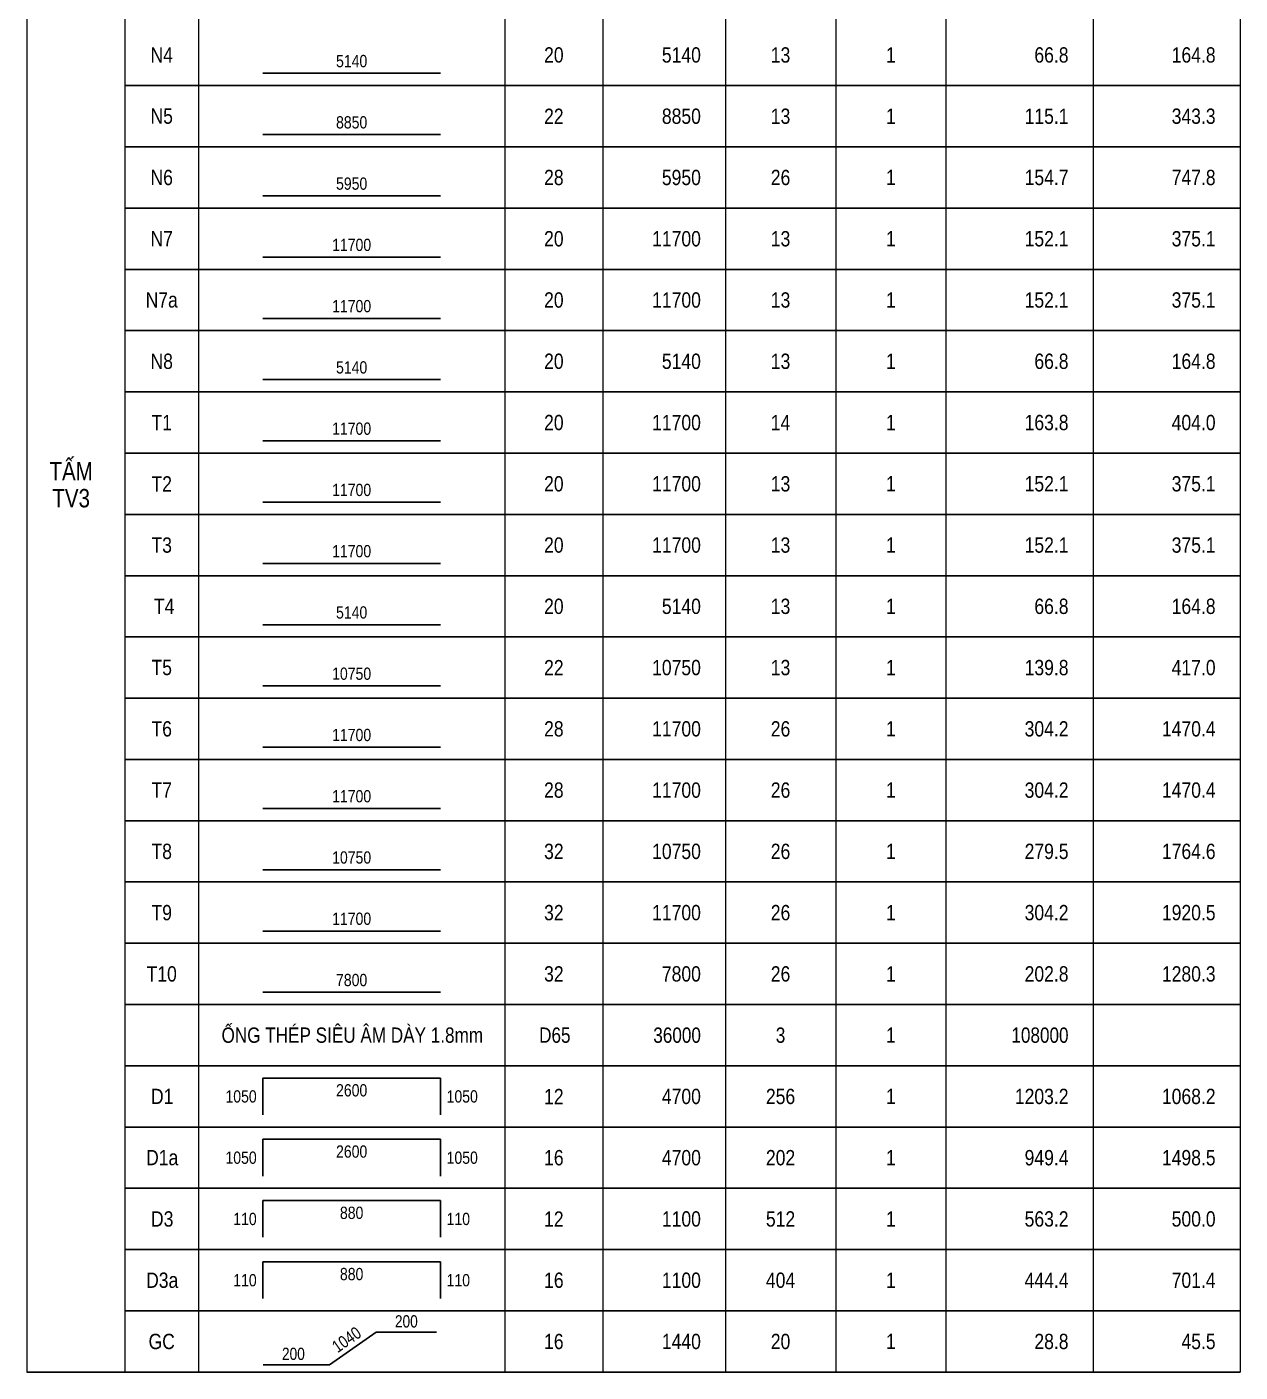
# Model space of a CAD drawing. Header units: millimetres. Extents: x -143483 to 1166745, y -1448440 to -1202244.
# Drawn here: x 367295 to 383795, y -1432748 to -1414450 of the extents above; entities that cross this region are included whole.
import ezdxf
from ezdxf.enums import TextEntityAlignment as Align

# ---------------------------------------------------------------- set-up
doc = ezdxf.new("R2010")
doc.units = ezdxf.units.MM
doc.header["$LTSCALE"] = 30
doc.layers.get('0').update_dxf_attribs({"lineweight": 9})
for name, color, linetype in [('ccu11-Text', 31, 'Continuous'), ('ccu11-Thep', 4, 'Continuous'), ('ccu12-Dai', 6, 'Continuous'), ('ccu12-Manh', 8, 'Continuous'), ('ccu12-Text', 31, 'Continuous'), ('TEXT', 31, 'Continuous'), ('THEP', 4, 'Continuous')]:
    doc.layers.add(name, color=color, linetype=linetype)
doc.styles.add('ARIAL', font='arial_0.ttf')
doc.styles.add('Arial Narrow', font='ARIALN.TTF')
doc.styles.add('ccu11_simli', font='vnsimli.shx', dxfattribs={"width": 0.8})
doc.styles.add('ccu12-Arial', font='arial_0.ttf', dxfattribs={"width": 0.8})
doc.styles.add('ROMANS', font='arial_0.ttf', dxfattribs={"width": 0.8})

# ---------------------------------------------------------------- blocks, each defined once
blk = doc.blocks.new('TK_1')
at = {"layer": 'THEP'}
blk.add_lwpolyline([(2250, -800), (5150, -800)], dxfattribs=at)
at = {"layer": 'TEXT', "style": 'ROMANS', "width": 0.8}
for tag, p in [('SH', (600, -500)), ('DK', (7000, -500)), ('SL', (10700, -500)), ('SCK', (12500, -500))]:
    blk.add_attdef(tag, text='', height=250, dxfattribs=at).set_placement(p, align=Align.MIDDLE)
for tag, p in [('L', (9400, -500)), ('LA', (15400, -500)), ('KL', (17800, -500))]:
    blk.add_attdef(tag, text='', height=250, dxfattribs=at).set_placement(p, align=Align.MIDDLE_RIGHT)
blk.add_attdef('L1', text='', height=200, dxfattribs=at).set_placement((3700, -700), align=Align.CENTER)
blk = doc.blocks.new('TK_3')
at = {"layer": 'THEP'}
for p, q in [((2250, -200), (2250, -800)), ((5150, -200), (5150, -800))]:
    blk.add_line(p, q, dxfattribs=at)
blk.add_lwpolyline([(2250, -200), (5150, -200)], dxfattribs=at)
at = {"layer": 'TEXT', "style": 'ccu11_simli', "width": 0.8}
for tag, p in [('SH', (608, -500)), ('DK', (7000, -500)), ('SL', (10700, -500)), ('SCK', (12500, -500))]:
    blk.add_attdef(tag, text='', height=250, dxfattribs=at).set_placement(p, align=Align.MIDDLE)
for tag, height, p in [('L1', 200, (2150, -500)), ('L', 250, (9400, -500)), ('LA', 250, (15400, -500)), ('KL', 250, (17800, -500))]:
    blk.add_attdef(tag, text='', height=height, dxfattribs=at).set_placement(p, align=Align.MIDDLE_RIGHT)
blk.add_attdef('L2', text='', height=200, dxfattribs=at).set_placement((3700, -300), align=Align.TOP_CENTER)
blk.add_attdef('L3', text='', height=200, dxfattribs=at).set_placement((5250, -500), align=Align.MIDDLE_LEFT)
blk = doc.blocks.new('TK_0')
at = {"layer": 'TEXT', "style": 'ROMANS', "width": 0.8}
for tag, p in [('SH', (600, -500)), ('DK', (7000, -500)), ('SL', (10700, -500)), ('SCK', (12500, -500))]:
    blk.add_attdef(tag, text='', height=250, dxfattribs=at).set_placement(p, align=Align.MIDDLE)
for tag, p in [('L', (9400, -500)), ('LA', (15400, -500)), ('KL', (17800, -500))]:
    blk.add_attdef(tag, text='', height=250, dxfattribs=at).set_placement(p, align=Align.MIDDLE_RIGHT)

msp = doc.modelspace()

# ---------------------------------------------------------------- linework, layer by layer
for p, q in [((367295.13, -1410247.64), (367295.13, -1432747.64)), ((368628.47, -1410247.64), (368628.47, -1432747.64)), ((369628.47, -1410247.64), (369628.47, -1432747.64)), ((373795.13, -1410247.64), (373795.13, -1432747.64)), ((375128.47, -1410247.64), (375128.47, -1432747.64)), ((376795.13, -1410247.64), (376795.13, -1432747.64)), ((378295.13, -1410247.64), (378295.13, -1432747.64)), ((379795.13, -1410247.64), (379795.13, -1432747.64)), ((381795.13, -1410247.64), (381795.13, -1432747.64)), ((383795.13, -1410247.64), (383795.13, -1432747.64))]:
    msp.add_line(p, q)
at = {"layer": 'ccu11-Thep', "ltscale": 3000, "flags": 128}
msp.add_lwpolyline([(370510.56, -1432647.83), (371412.1, -1432647.83), (372043.26, -1432206.13), (372866.02, -1432206.13)], dxfattribs=at)
at = {"layer": 'ccu12-Manh'}
for p, q in [((368628.47, -1415247.64), (383795.13, -1415247.64)), ((368628.47, -1416080.97), (383795.13, -1416080.97)), ((368628.47, -1416914.31), (383795.13, -1416914.31)), ((368628.47, -1417747.64), (383795.13, -1417747.64)), ((368628.47, -1418580.97), (383795.13, -1418580.97)), ((368628.47, -1419414.31), (383795.13, -1419414.31)), ((368628.47, -1420247.64), (383795.13, -1420247.64)), ((368628.47, -1421080.97), (383795.13, -1421080.97)), ((368628.47, -1421914.31), (383795.13, -1421914.31)), ((368628.47, -1422747.64), (383795.13, -1422747.64)), ((368628.47, -1423580.97), (383795.13, -1423580.97)), ((368628.47, -1424414.31), (383795.13, -1424414.31)), ((368628.47, -1425247.64), (383795.13, -1425247.64)), ((368628.47, -1426080.97), (383795.13, -1426080.97)), ((368628.47, -1426914.31), (383795.13, -1426914.31)), ((368628.47, -1426914.31), (383795.13, -1426914.31)), ((368628.47, -1427747.64), (383795.13, -1427747.64)), ((368628.47, -1428580.97), (383795.13, -1428580.97)), ((368628.47, -1429414.31), (383795.13, -1429414.31)), ((368628.47, -1430247.64), (383795.13, -1430247.64)), ((368628.47, -1431080.97), (383795.13, -1431080.97)), ((368628.47, -1431914.31), (383795.13, -1431914.31)), ((367295.13, -1432747.64), (383795.13, -1432747.64))]:
    msp.add_line(p, q, dxfattribs=at)

# ---------------------------------------------------------------- block references
at = {"ltscale": 0.2}
ref = msp.add_blockref('TK_0', (368628.47, -1431914.31), dxfattribs=dict(at, xscale=0.833333338333486, yscale=0.833333338333486, zscale=0.833333338333486))
ref.add_attrib('SH', 'GC', dxfattribs={"layer": 'TEXT', "color": 1, "ltscale": 0.2, "height": 208.333, "style": 'Arial Narrow'}).set_placement((369128.47, -1432330.97), align=Align.MIDDLE)
ref.add_attrib('DK', '16', dxfattribs={"layer": 'TEXT', "color": 1, "ltscale": 0.2, "height": 208.333, "style": 'Arial Narrow'}).set_placement((374461.8, -1432330.97), align=Align.MIDDLE)
ref.add_attrib('L', '1440', dxfattribs={"layer": 'TEXT', "ltscale": 0.2, "height": 208.333, "style": 'Arial Narrow'}).set_placement((376461.8, -1432330.97), align=Align.MIDDLE_RIGHT)
ref.add_attrib('SL', '20', dxfattribs={"layer": 'TEXT', "color": 1, "ltscale": 0.2, "height": 208.333, "style": 'Arial Narrow'}).set_placement((377545.13, -1432330.97), align=Align.MIDDLE)
ref.add_attrib('SCK', '1', dxfattribs={"layer": 'TEXT', "color": 1, "ltscale": 0.2, "height": 208.33, "style": 'Arial Narrow'}).set_placement((379045.13, -1432330.97), align=Align.MIDDLE)
ref.add_attrib('LA', '28.8', dxfattribs={"layer": 'TEXT', "ltscale": 0.2, "height": 208.333, "style": 'Arial Narrow'}).set_placement((381461.8, -1432330.97), align=Align.MIDDLE_RIGHT)
ref.add_attrib('KL', '45.5', dxfattribs={"layer": 'TEXT', "ltscale": 0.2, "height": 208.333, "style": 'Arial Narrow'}).set_placement((383461.8, -1432330.97), align=Align.MIDDLE_RIGHT)
at = {"layer": 'ccu12-Dai', "ltscale": 10000}
ref = msp.add_blockref('TK_1', (368628.47, -1414414.31), dxfattribs=dict(at, xscale=0.833333338333486, yscale=0.833333338333486, zscale=0.833333338333486))
ref.add_attrib('SH', 'N4', dxfattribs={"layer": 'TEXT', "color": 1, "ltscale": 10000, "height": 208.333, "style": 'Arial Narrow'}).set_placement((369128.47, -1414830.97), align=Align.MIDDLE)
ref.add_attrib('DK', '20', dxfattribs={"layer": 'TEXT', "color": 1, "ltscale": 10000, "height": 208.333, "style": 'Arial Narrow'}).set_placement((374461.8, -1414830.97), align=Align.MIDDLE)
ref.add_attrib('L', '5140', dxfattribs={"layer": 'TEXT', "ltscale": 10000, "height": 208.333, "style": 'Arial Narrow'}).set_placement((376461.8, -1414830.97), align=Align.MIDDLE_RIGHT)
ref.add_attrib('SL', '13', dxfattribs={"layer": 'TEXT', "color": 1, "ltscale": 10000, "height": 208.333, "style": 'Arial Narrow'}).set_placement((377545.13, -1414830.97), align=Align.MIDDLE)
ref.add_attrib('SCK', '1', dxfattribs={"layer": 'TEXT', "color": 1, "ltscale": 10000, "height": 208.33, "style": 'Arial Narrow'}).set_placement((379045.13, -1414830.97), align=Align.MIDDLE)
ref.add_attrib('LA', '66.8', dxfattribs={"layer": 'TEXT', "ltscale": 10000, "height": 208.333, "style": 'Arial Narrow'}).set_placement((381461.8, -1414830.97), align=Align.MIDDLE_RIGHT)
ref.add_attrib('KL', '164.8', dxfattribs={"layer": 'TEXT', "ltscale": 10000, "height": 208.333, "style": 'Arial Narrow'}).set_placement((383461.8, -1414830.97), align=Align.MIDDLE_RIGHT)
ref.add_attrib('L1', '5140', dxfattribs={"layer": 'TEXT', "ltscale": 10000, "height": 166.667, "style": 'Arial Narrow'}).set_placement((371711.8, -1414997.64), align=Align.CENTER)
ref = msp.add_blockref('TK_1', (368628.47, -1415247.64), dxfattribs=dict(at, xscale=0.833333338333486, yscale=0.833333338333486, zscale=0.833333338333486))
ref.add_attrib('SH', 'N5', dxfattribs={"layer": 'TEXT', "color": 1, "ltscale": 10000, "height": 208.333, "style": 'Arial Narrow'}).set_placement((369128.47, -1415664.31), align=Align.MIDDLE)
ref.add_attrib('DK', '22', dxfattribs={"layer": 'TEXT', "color": 1, "ltscale": 10000, "height": 208.333, "style": 'Arial Narrow'}).set_placement((374461.8, -1415664.31), align=Align.MIDDLE)
ref.add_attrib('L', '8850', dxfattribs={"layer": 'TEXT', "ltscale": 10000, "height": 208.333, "style": 'Arial Narrow'}).set_placement((376461.8, -1415664.31), align=Align.MIDDLE_RIGHT)
ref.add_attrib('SL', '13', dxfattribs={"layer": 'TEXT', "color": 1, "ltscale": 10000, "height": 208.333, "style": 'Arial Narrow'}).set_placement((377545.13, -1415664.31), align=Align.MIDDLE)
ref.add_attrib('SCK', '1', dxfattribs={"layer": 'TEXT', "color": 1, "ltscale": 10000, "height": 208.33, "style": 'Arial Narrow'}).set_placement((379045.13, -1415664.31), align=Align.MIDDLE)
ref.add_attrib('LA', '115.1', dxfattribs={"layer": 'TEXT', "ltscale": 10000, "height": 208.333, "style": 'Arial Narrow'}).set_placement((381461.8, -1415664.31), align=Align.MIDDLE_RIGHT)
ref.add_attrib('KL', '343.3', dxfattribs={"layer": 'TEXT', "ltscale": 10000, "height": 208.333, "style": 'Arial Narrow'}).set_placement((383461.8, -1415664.31), align=Align.MIDDLE_RIGHT)
ref.add_attrib('L1', '8850', dxfattribs={"layer": 'TEXT', "ltscale": 10000, "height": 166.667, "style": 'Arial Narrow'}).set_placement((371711.8, -1415830.97), align=Align.CENTER)
ref = msp.add_blockref('TK_1', (368628.47, -1416080.97), dxfattribs=dict(at, xscale=0.833333338333486, yscale=0.833333338333486, zscale=0.833333338333486))
ref.add_attrib('SH', 'N6', dxfattribs={"layer": 'TEXT', "color": 1, "ltscale": 10000, "height": 208.333, "style": 'Arial Narrow'}).set_placement((369128.47, -1416497.64), align=Align.MIDDLE)
ref.add_attrib('DK', '28', dxfattribs={"layer": 'TEXT', "color": 1, "ltscale": 10000, "height": 208.333, "style": 'Arial Narrow'}).set_placement((374461.8, -1416497.64), align=Align.MIDDLE)
ref.add_attrib('L', '5950', dxfattribs={"layer": 'TEXT', "ltscale": 10000, "height": 208.333, "style": 'Arial Narrow'}).set_placement((376461.8, -1416497.64), align=Align.MIDDLE_RIGHT)
ref.add_attrib('SL', '26', dxfattribs={"layer": 'TEXT', "color": 1, "ltscale": 10000, "height": 208.333, "style": 'Arial Narrow'}).set_placement((377545.13, -1416497.64), align=Align.MIDDLE)
ref.add_attrib('SCK', '1', dxfattribs={"layer": 'TEXT', "color": 1, "ltscale": 10000, "height": 208.33, "style": 'Arial Narrow'}).set_placement((379045.13, -1416497.64), align=Align.MIDDLE)
ref.add_attrib('LA', '154.7', dxfattribs={"layer": 'TEXT', "ltscale": 10000, "height": 208.333, "style": 'Arial Narrow'}).set_placement((381461.8, -1416497.64), align=Align.MIDDLE_RIGHT)
ref.add_attrib('KL', '747.8', dxfattribs={"layer": 'TEXT', "ltscale": 10000, "height": 208.333, "style": 'Arial Narrow'}).set_placement((383461.8, -1416497.64), align=Align.MIDDLE_RIGHT)
ref.add_attrib('L1', '5950', dxfattribs={"layer": 'TEXT', "ltscale": 10000, "height": 166.667, "style": 'Arial Narrow'}).set_placement((371711.8, -1416664.31), align=Align.CENTER)
ref = msp.add_blockref('TK_1', (368628.47, -1416914.31), dxfattribs=dict(at, xscale=0.833333338333486, yscale=0.833333338333486, zscale=0.833333338333486))
ref.add_attrib('SH', 'N7', dxfattribs={"layer": 'TEXT', "color": 1, "ltscale": 10000, "height": 208.333, "style": 'Arial Narrow'}).set_placement((369128.47, -1417330.97), align=Align.MIDDLE)
ref.add_attrib('DK', '20', dxfattribs={"layer": 'TEXT', "color": 1, "ltscale": 10000, "height": 208.333, "style": 'Arial Narrow'}).set_placement((374461.8, -1417330.97), align=Align.MIDDLE)
ref.add_attrib('L', '11700', dxfattribs={"layer": 'TEXT', "ltscale": 10000, "height": 208.333, "style": 'Arial Narrow'}).set_placement((376461.8, -1417330.97), align=Align.MIDDLE_RIGHT)
ref.add_attrib('SL', '13', dxfattribs={"layer": 'TEXT', "color": 1, "ltscale": 10000, "height": 208.333, "style": 'Arial Narrow'}).set_placement((377545.13, -1417330.97), align=Align.MIDDLE)
ref.add_attrib('SCK', '1', dxfattribs={"layer": 'TEXT', "color": 1, "ltscale": 10000, "height": 208.33, "style": 'Arial Narrow'}).set_placement((379045.13, -1417330.97), align=Align.MIDDLE)
ref.add_attrib('LA', '152.1', dxfattribs={"layer": 'TEXT', "ltscale": 10000, "height": 208.333, "style": 'Arial Narrow'}).set_placement((381461.8, -1417330.97), align=Align.MIDDLE_RIGHT)
ref.add_attrib('KL', '375.1', dxfattribs={"layer": 'TEXT', "ltscale": 10000, "height": 208.333, "style": 'Arial Narrow'}).set_placement((383461.8, -1417330.97), align=Align.MIDDLE_RIGHT)
ref.add_attrib('L1', '11700', dxfattribs={"layer": 'TEXT', "ltscale": 10000, "height": 166.667, "style": 'Arial Narrow'}).set_placement((371711.8, -1417497.64), align=Align.CENTER)
ref = msp.add_blockref('TK_1', (368628.47, -1417747.64), dxfattribs=dict(at, xscale=0.833333338333486, yscale=0.833333338333486, zscale=0.833333338333486))
ref.add_attrib('SH', 'N7a', dxfattribs={"layer": 'TEXT', "color": 1, "ltscale": 10000, "height": 208.333, "style": 'Arial Narrow'}).set_placement((369128.47, -1418164.31), align=Align.MIDDLE)
ref.add_attrib('DK', '20', dxfattribs={"layer": 'TEXT', "color": 1, "ltscale": 10000, "height": 208.333, "style": 'Arial Narrow'}).set_placement((374461.8, -1418164.31), align=Align.MIDDLE)
ref.add_attrib('L', '11700', dxfattribs={"layer": 'TEXT', "ltscale": 10000, "height": 208.333, "style": 'Arial Narrow'}).set_placement((376461.8, -1418164.31), align=Align.MIDDLE_RIGHT)
ref.add_attrib('SL', '13', dxfattribs={"layer": 'TEXT', "color": 1, "ltscale": 10000, "height": 208.333, "style": 'Arial Narrow'}).set_placement((377545.13, -1418164.31), align=Align.MIDDLE)
ref.add_attrib('SCK', '1', dxfattribs={"layer": 'TEXT', "color": 1, "ltscale": 10000, "height": 208.33, "style": 'Arial Narrow'}).set_placement((379045.13, -1418164.31), align=Align.MIDDLE)
ref.add_attrib('LA', '152.1', dxfattribs={"layer": 'TEXT', "ltscale": 10000, "height": 208.333, "style": 'Arial Narrow'}).set_placement((381461.8, -1418164.31), align=Align.MIDDLE_RIGHT)
ref.add_attrib('KL', '375.1', dxfattribs={"layer": 'TEXT', "ltscale": 10000, "height": 208.333, "style": 'Arial Narrow'}).set_placement((383461.8, -1418164.31), align=Align.MIDDLE_RIGHT)
ref.add_attrib('L1', '11700', dxfattribs={"layer": 'TEXT', "ltscale": 10000, "height": 166.667, "style": 'Arial Narrow'}).set_placement((371711.8, -1418330.97), align=Align.CENTER)
ref = msp.add_blockref('TK_1', (368628.47, -1418580.97), dxfattribs=dict(at, xscale=0.833333338333486, yscale=0.833333338333486, zscale=0.833333338333486))
ref.add_attrib('SH', 'N8', dxfattribs={"layer": 'TEXT', "color": 1, "ltscale": 10000, "height": 208.333, "style": 'Arial Narrow'}).set_placement((369128.47, -1418997.64), align=Align.MIDDLE)
ref.add_attrib('DK', '20', dxfattribs={"layer": 'TEXT', "color": 1, "ltscale": 10000, "height": 208.333, "style": 'Arial Narrow'}).set_placement((374461.8, -1418997.64), align=Align.MIDDLE)
ref.add_attrib('L', '5140', dxfattribs={"layer": 'TEXT', "ltscale": 10000, "height": 208.333, "style": 'Arial Narrow'}).set_placement((376461.8, -1418997.64), align=Align.MIDDLE_RIGHT)
ref.add_attrib('SL', '13', dxfattribs={"layer": 'TEXT', "color": 1, "ltscale": 10000, "height": 208.333, "style": 'Arial Narrow'}).set_placement((377545.13, -1418997.64), align=Align.MIDDLE)
ref.add_attrib('SCK', '1', dxfattribs={"layer": 'TEXT', "color": 1, "ltscale": 10000, "height": 208.33, "style": 'Arial Narrow'}).set_placement((379045.13, -1418997.64), align=Align.MIDDLE)
ref.add_attrib('LA', '66.8', dxfattribs={"layer": 'TEXT', "ltscale": 10000, "height": 208.333, "style": 'Arial Narrow'}).set_placement((381461.8, -1418997.64), align=Align.MIDDLE_RIGHT)
ref.add_attrib('KL', '164.8', dxfattribs={"layer": 'TEXT', "ltscale": 10000, "height": 208.333, "style": 'Arial Narrow'}).set_placement((383461.8, -1418997.64), align=Align.MIDDLE_RIGHT)
ref.add_attrib('L1', '5140', dxfattribs={"layer": 'TEXT', "ltscale": 10000, "height": 166.667, "style": 'Arial Narrow'}).set_placement((371711.8, -1419164.31), align=Align.CENTER)
ref = msp.add_blockref('TK_1', (368628.47, -1419414.31), dxfattribs=dict(at, xscale=0.833333338333486, yscale=0.833333338333486, zscale=0.833333338333486))
ref.add_attrib('SH', 'T1', dxfattribs={"layer": 'TEXT', "color": 1, "ltscale": 10000, "height": 208.333, "style": 'Arial Narrow'}).set_placement((369128.47, -1419830.97), align=Align.MIDDLE)
ref.add_attrib('DK', '20', dxfattribs={"layer": 'TEXT', "color": 1, "ltscale": 10000, "height": 208.333, "style": 'Arial Narrow'}).set_placement((374461.8, -1419830.97), align=Align.MIDDLE)
ref.add_attrib('L', '11700', dxfattribs={"layer": 'TEXT', "ltscale": 10000, "height": 208.333, "style": 'Arial Narrow'}).set_placement((376461.8, -1419830.97), align=Align.MIDDLE_RIGHT)
ref.add_attrib('SL', '14', dxfattribs={"layer": 'TEXT', "color": 1, "ltscale": 10000, "height": 208.333, "style": 'Arial Narrow'}).set_placement((377545.13, -1419830.97), align=Align.MIDDLE)
ref.add_attrib('SCK', '1', dxfattribs={"layer": 'TEXT', "color": 1, "ltscale": 10000, "height": 208.33, "style": 'Arial Narrow'}).set_placement((379045.13, -1419830.97), align=Align.MIDDLE)
ref.add_attrib('LA', '163.8', dxfattribs={"layer": 'TEXT', "ltscale": 10000, "height": 208.333, "style": 'Arial Narrow'}).set_placement((381461.8, -1419830.97), align=Align.MIDDLE_RIGHT)
ref.add_attrib('KL', '404.0', dxfattribs={"layer": 'TEXT', "ltscale": 10000, "height": 208.333, "style": 'Arial Narrow'}).set_placement((383461.8, -1419830.97), align=Align.MIDDLE_RIGHT)
ref.add_attrib('L1', '11700', dxfattribs={"layer": 'TEXT', "ltscale": 10000, "height": 166.667, "style": 'Arial Narrow'}).set_placement((371711.8, -1419997.64), align=Align.CENTER)
ref = msp.add_blockref('TK_1', (368628.47, -1420247.64), dxfattribs=dict(at, xscale=0.833333338333486, yscale=0.833333338333486, zscale=0.833333338333486))
ref.add_attrib('SH', 'T2', dxfattribs={"layer": 'TEXT', "color": 1, "ltscale": 10000, "height": 208.333, "style": 'Arial Narrow'}).set_placement((369128.47, -1420664.31), align=Align.MIDDLE)
ref.add_attrib('DK', '20', dxfattribs={"layer": 'TEXT', "color": 1, "ltscale": 10000, "height": 208.333, "style": 'Arial Narrow'}).set_placement((374461.8, -1420664.31), align=Align.MIDDLE)
ref.add_attrib('L', '11700', dxfattribs={"layer": 'TEXT', "ltscale": 10000, "height": 208.333, "style": 'Arial Narrow'}).set_placement((376461.8, -1420664.31), align=Align.MIDDLE_RIGHT)
ref.add_attrib('SL', '13', dxfattribs={"layer": 'TEXT', "color": 1, "ltscale": 10000, "height": 208.333, "style": 'Arial Narrow'}).set_placement((377545.13, -1420664.31), align=Align.MIDDLE)
ref.add_attrib('SCK', '1', dxfattribs={"layer": 'TEXT', "color": 1, "ltscale": 10000, "height": 208.33, "style": 'Arial Narrow'}).set_placement((379045.13, -1420664.31), align=Align.MIDDLE)
ref.add_attrib('LA', '152.1', dxfattribs={"layer": 'TEXT', "ltscale": 10000, "height": 208.333, "style": 'Arial Narrow'}).set_placement((381461.8, -1420664.31), align=Align.MIDDLE_RIGHT)
ref.add_attrib('KL', '375.1', dxfattribs={"layer": 'TEXT', "ltscale": 10000, "height": 208.333, "style": 'Arial Narrow'}).set_placement((383461.8, -1420664.31), align=Align.MIDDLE_RIGHT)
ref.add_attrib('L1', '11700', dxfattribs={"layer": 'TEXT', "ltscale": 10000, "height": 166.667, "style": 'Arial Narrow'}).set_placement((371711.8, -1420830.97), align=Align.CENTER)
ref = msp.add_blockref('TK_1', (368628.47, -1421080.97), dxfattribs=dict(at, xscale=0.833333338333486, yscale=0.833333338333486, zscale=0.833333338333486))
ref.add_attrib('SH', 'T3', dxfattribs={"layer": 'TEXT', "color": 1, "ltscale": 10000, "height": 208.333, "style": 'Arial Narrow'}).set_placement((369128.47, -1421497.64), align=Align.MIDDLE)
ref.add_attrib('DK', '20', dxfattribs={"layer": 'TEXT', "color": 1, "ltscale": 10000, "height": 208.333, "style": 'Arial Narrow'}).set_placement((374461.8, -1421497.64), align=Align.MIDDLE)
ref.add_attrib('L', '11700', dxfattribs={"layer": 'TEXT', "ltscale": 10000, "height": 208.333, "style": 'Arial Narrow'}).set_placement((376461.8, -1421497.64), align=Align.MIDDLE_RIGHT)
ref.add_attrib('SL', '13', dxfattribs={"layer": 'TEXT', "color": 1, "ltscale": 10000, "height": 208.333, "style": 'Arial Narrow'}).set_placement((377545.13, -1421497.64), align=Align.MIDDLE)
ref.add_attrib('SCK', '1', dxfattribs={"layer": 'TEXT', "color": 1, "ltscale": 10000, "height": 208.33, "style": 'Arial Narrow'}).set_placement((379045.13, -1421497.64), align=Align.MIDDLE)
ref.add_attrib('LA', '152.1', dxfattribs={"layer": 'TEXT', "ltscale": 10000, "height": 208.333, "style": 'Arial Narrow'}).set_placement((381461.8, -1421497.64), align=Align.MIDDLE_RIGHT)
ref.add_attrib('KL', '375.1', dxfattribs={"layer": 'TEXT', "ltscale": 10000, "height": 208.333, "style": 'Arial Narrow'}).set_placement((383461.8, -1421497.64), align=Align.MIDDLE_RIGHT)
ref.add_attrib('L1', '11700', dxfattribs={"layer": 'TEXT', "ltscale": 10000, "height": 166.667, "style": 'Arial Narrow'}).set_placement((371711.8, -1421664.31), align=Align.CENTER)
ref = msp.add_blockref('TK_1', (368628.47, -1421914.31), dxfattribs=dict(at, xscale=0.833333338333486, yscale=0.833333338333486, zscale=0.833333338333486))
ref.add_attrib('SH', ' T4', dxfattribs={"layer": 'TEXT', "color": 1, "ltscale": 10000, "height": 208.333, "style": 'Arial Narrow'}).set_placement((369128.47, -1422330.97), align=Align.MIDDLE)
ref.add_attrib('DK', '20', dxfattribs={"layer": 'TEXT', "color": 1, "ltscale": 10000, "height": 208.333, "style": 'Arial Narrow'}).set_placement((374461.8, -1422330.97), align=Align.MIDDLE)
ref.add_attrib('L', '5140', dxfattribs={"layer": 'TEXT', "ltscale": 10000, "height": 208.333, "style": 'Arial Narrow'}).set_placement((376461.8, -1422330.97), align=Align.MIDDLE_RIGHT)
ref.add_attrib('SL', '13', dxfattribs={"layer": 'TEXT', "color": 1, "ltscale": 10000, "height": 208.333, "style": 'Arial Narrow'}).set_placement((377545.13, -1422330.97), align=Align.MIDDLE)
ref.add_attrib('SCK', '1', dxfattribs={"layer": 'TEXT', "color": 1, "ltscale": 10000, "height": 208.33, "style": 'Arial Narrow'}).set_placement((379045.13, -1422330.97), align=Align.MIDDLE)
ref.add_attrib('LA', '66.8', dxfattribs={"layer": 'TEXT', "ltscale": 10000, "height": 208.333, "style": 'Arial Narrow'}).set_placement((381461.8, -1422330.97), align=Align.MIDDLE_RIGHT)
ref.add_attrib('KL', '164.8', dxfattribs={"layer": 'TEXT', "ltscale": 10000, "height": 208.333, "style": 'Arial Narrow'}).set_placement((383461.8, -1422330.97), align=Align.MIDDLE_RIGHT)
ref.add_attrib('L1', '5140', dxfattribs={"layer": 'TEXT', "ltscale": 10000, "height": 166.667, "style": 'Arial Narrow'}).set_placement((371711.8, -1422497.64), align=Align.CENTER)
ref = msp.add_blockref('TK_1', (368628.47, -1422747.64), dxfattribs=dict(at, xscale=0.833333338333486, yscale=0.833333338333486, zscale=0.833333338333486))
ref.add_attrib('SH', 'T5', dxfattribs={"layer": 'TEXT', "color": 1, "ltscale": 10000, "height": 208.333, "style": 'Arial Narrow'}).set_placement((369128.47, -1423164.31), align=Align.MIDDLE)
ref.add_attrib('DK', '22', dxfattribs={"layer": 'TEXT', "color": 1, "ltscale": 10000, "height": 208.333, "style": 'Arial Narrow'}).set_placement((374461.8, -1423164.31), align=Align.MIDDLE)
ref.add_attrib('L', '10750', dxfattribs={"layer": 'TEXT', "ltscale": 10000, "height": 208.333, "style": 'Arial Narrow'}).set_placement((376461.8, -1423164.31), align=Align.MIDDLE_RIGHT)
ref.add_attrib('SL', '13', dxfattribs={"layer": 'TEXT', "color": 1, "ltscale": 10000, "height": 208.333, "style": 'Arial Narrow'}).set_placement((377545.13, -1423164.31), align=Align.MIDDLE)
ref.add_attrib('SCK', '1', dxfattribs={"layer": 'TEXT', "color": 1, "ltscale": 10000, "height": 208.33, "style": 'Arial Narrow'}).set_placement((379045.13, -1423164.31), align=Align.MIDDLE)
ref.add_attrib('LA', '139.8', dxfattribs={"layer": 'TEXT', "ltscale": 10000, "height": 208.333, "style": 'Arial Narrow'}).set_placement((381461.8, -1423164.31), align=Align.MIDDLE_RIGHT)
ref.add_attrib('KL', '417.0', dxfattribs={"layer": 'TEXT', "ltscale": 10000, "height": 208.333, "style": 'Arial Narrow'}).set_placement((383461.8, -1423164.31), align=Align.MIDDLE_RIGHT)
ref.add_attrib('L1', '10750', dxfattribs={"layer": 'TEXT', "ltscale": 10000, "height": 166.667, "style": 'Arial Narrow'}).set_placement((371711.8, -1423330.97), align=Align.CENTER)
ref = msp.add_blockref('TK_1', (368628.47, -1423580.97), dxfattribs=dict(at, xscale=0.833333338333486, yscale=0.833333338333486, zscale=0.833333338333486))
ref.add_attrib('SH', 'T6', dxfattribs={"layer": 'TEXT', "color": 1, "ltscale": 10000, "height": 208.333, "style": 'Arial Narrow'}).set_placement((369128.47, -1423997.64), align=Align.MIDDLE)
ref.add_attrib('DK', '28', dxfattribs={"layer": 'TEXT', "color": 1, "ltscale": 10000, "height": 208.333, "style": 'Arial Narrow'}).set_placement((374461.8, -1423997.64), align=Align.MIDDLE)
ref.add_attrib('L', '11700', dxfattribs={"layer": 'TEXT', "ltscale": 10000, "height": 208.333, "style": 'Arial Narrow'}).set_placement((376461.8, -1423997.64), align=Align.MIDDLE_RIGHT)
ref.add_attrib('SL', '26', dxfattribs={"layer": 'TEXT', "color": 1, "ltscale": 10000, "height": 208.333, "style": 'Arial Narrow'}).set_placement((377545.13, -1423997.64), align=Align.MIDDLE)
ref.add_attrib('SCK', '1', dxfattribs={"layer": 'TEXT', "color": 1, "ltscale": 10000, "height": 208.33, "style": 'Arial Narrow'}).set_placement((379045.13, -1423997.64), align=Align.MIDDLE)
ref.add_attrib('LA', '304.2', dxfattribs={"layer": 'TEXT', "ltscale": 10000, "height": 208.333, "style": 'Arial Narrow'}).set_placement((381461.8, -1423997.64), align=Align.MIDDLE_RIGHT)
ref.add_attrib('KL', '1470.4', dxfattribs={"layer": 'TEXT', "ltscale": 10000, "height": 208.333, "style": 'Arial Narrow'}).set_placement((383461.8, -1423997.64), align=Align.MIDDLE_RIGHT)
ref.add_attrib('L1', '11700', dxfattribs={"layer": 'TEXT', "ltscale": 10000, "height": 166.667, "style": 'Arial Narrow'}).set_placement((371711.8, -1424164.31), align=Align.CENTER)
ref = msp.add_blockref('TK_1', (368628.47, -1424414.31), dxfattribs=dict(at, xscale=0.833333338333486, yscale=0.833333338333486, zscale=0.833333338333486))
ref.add_attrib('SH', 'T7', dxfattribs={"layer": 'TEXT', "color": 1, "ltscale": 10000, "height": 208.333, "style": 'Arial Narrow'}).set_placement((369128.47, -1424830.97), align=Align.MIDDLE)
ref.add_attrib('DK', '28', dxfattribs={"layer": 'TEXT', "color": 1, "ltscale": 10000, "height": 208.333, "style": 'Arial Narrow'}).set_placement((374461.8, -1424830.97), align=Align.MIDDLE)
ref.add_attrib('L', '11700', dxfattribs={"layer": 'TEXT', "ltscale": 10000, "height": 208.333, "style": 'Arial Narrow'}).set_placement((376461.8, -1424830.97), align=Align.MIDDLE_RIGHT)
ref.add_attrib('SL', '26', dxfattribs={"layer": 'TEXT', "color": 1, "ltscale": 10000, "height": 208.333, "style": 'Arial Narrow'}).set_placement((377545.13, -1424830.97), align=Align.MIDDLE)
ref.add_attrib('SCK', '1', dxfattribs={"layer": 'TEXT', "color": 1, "ltscale": 10000, "height": 208.33, "style": 'Arial Narrow'}).set_placement((379045.13, -1424830.97), align=Align.MIDDLE)
ref.add_attrib('LA', '304.2', dxfattribs={"layer": 'TEXT', "ltscale": 10000, "height": 208.333, "style": 'Arial Narrow'}).set_placement((381461.8, -1424830.97), align=Align.MIDDLE_RIGHT)
ref.add_attrib('KL', '1470.4', dxfattribs={"layer": 'TEXT', "ltscale": 10000, "height": 208.333, "style": 'Arial Narrow'}).set_placement((383461.8, -1424830.97), align=Align.MIDDLE_RIGHT)
ref.add_attrib('L1', '11700', dxfattribs={"layer": 'TEXT', "ltscale": 10000, "height": 166.667, "style": 'Arial Narrow'}).set_placement((371711.8, -1424997.64), align=Align.CENTER)
ref = msp.add_blockref('TK_1', (368628.47, -1425247.64), dxfattribs=dict(at, xscale=0.833333338333486, yscale=0.833333338333486, zscale=0.833333338333486))
ref.add_attrib('SH', 'T8', dxfattribs={"layer": 'TEXT', "color": 1, "ltscale": 10000, "height": 208.333, "style": 'Arial Narrow'}).set_placement((369128.47, -1425664.31), align=Align.MIDDLE)
ref.add_attrib('DK', '32', dxfattribs={"layer": 'TEXT', "color": 1, "ltscale": 10000, "height": 208.333, "style": 'Arial Narrow'}).set_placement((374461.8, -1425664.31), align=Align.MIDDLE)
ref.add_attrib('L', '10750', dxfattribs={"layer": 'TEXT', "ltscale": 10000, "height": 208.333, "style": 'Arial Narrow'}).set_placement((376461.8, -1425664.31), align=Align.MIDDLE_RIGHT)
ref.add_attrib('SL', '26', dxfattribs={"layer": 'TEXT', "color": 1, "ltscale": 10000, "height": 208.333, "style": 'Arial Narrow'}).set_placement((377545.13, -1425664.31), align=Align.MIDDLE)
ref.add_attrib('SCK', '1', dxfattribs={"layer": 'TEXT', "color": 1, "ltscale": 10000, "height": 208.33, "style": 'Arial Narrow'}).set_placement((379045.13, -1425664.31), align=Align.MIDDLE)
ref.add_attrib('LA', '279.5', dxfattribs={"layer": 'TEXT', "ltscale": 10000, "height": 208.333, "style": 'Arial Narrow'}).set_placement((381461.8, -1425664.31), align=Align.MIDDLE_RIGHT)
ref.add_attrib('KL', '1764.6', dxfattribs={"layer": 'TEXT', "ltscale": 10000, "height": 208.333, "style": 'Arial Narrow'}).set_placement((383461.8, -1425664.31), align=Align.MIDDLE_RIGHT)
ref.add_attrib('L1', '10750', dxfattribs={"layer": 'TEXT', "ltscale": 10000, "height": 166.667, "style": 'Arial Narrow'}).set_placement((371711.8, -1425830.97), align=Align.CENTER)
ref = msp.add_blockref('TK_1', (368628.47, -1426080.97), dxfattribs=dict(at, xscale=0.833333338333486, yscale=0.833333338333486, zscale=0.833333338333486))
ref.add_attrib('SH', 'T9', dxfattribs={"layer": 'TEXT', "color": 1, "ltscale": 10000, "height": 208.333, "style": 'Arial Narrow'}).set_placement((369128.47, -1426497.64), align=Align.MIDDLE)
ref.add_attrib('DK', '32', dxfattribs={"layer": 'TEXT', "color": 1, "ltscale": 10000, "height": 208.333, "style": 'Arial Narrow'}).set_placement((374461.8, -1426497.64), align=Align.MIDDLE)
ref.add_attrib('L', '11700', dxfattribs={"layer": 'TEXT', "ltscale": 10000, "height": 208.333, "style": 'Arial Narrow'}).set_placement((376461.8, -1426497.64), align=Align.MIDDLE_RIGHT)
ref.add_attrib('SL', '26', dxfattribs={"layer": 'TEXT', "color": 1, "ltscale": 10000, "height": 208.333, "style": 'Arial Narrow'}).set_placement((377545.13, -1426497.64), align=Align.MIDDLE)
ref.add_attrib('SCK', '1', dxfattribs={"layer": 'TEXT', "color": 1, "ltscale": 10000, "height": 208.33, "style": 'Arial Narrow'}).set_placement((379045.13, -1426497.64), align=Align.MIDDLE)
ref.add_attrib('LA', '304.2', dxfattribs={"layer": 'TEXT', "ltscale": 10000, "height": 208.333, "style": 'Arial Narrow'}).set_placement((381461.8, -1426497.64), align=Align.MIDDLE_RIGHT)
ref.add_attrib('KL', '1920.5', dxfattribs={"layer": 'TEXT', "ltscale": 10000, "height": 208.333, "style": 'Arial Narrow'}).set_placement((383461.8, -1426497.64), align=Align.MIDDLE_RIGHT)
ref.add_attrib('L1', '11700', dxfattribs={"layer": 'TEXT', "ltscale": 10000, "height": 166.667, "style": 'Arial Narrow'}).set_placement((371711.8, -1426664.31), align=Align.CENTER)
ref = msp.add_blockref('TK_1', (368628.47, -1426914.31), dxfattribs=dict(at, xscale=0.833333338333486, yscale=0.833333338333486, zscale=0.833333338333486))
ref.add_attrib('SH', 'T10', dxfattribs={"layer": 'TEXT', "color": 1, "ltscale": 10000, "height": 208.333, "style": 'Arial Narrow'}).set_placement((369128.47, -1427330.97), align=Align.MIDDLE)
ref.add_attrib('DK', '32', dxfattribs={"layer": 'TEXT', "color": 1, "ltscale": 10000, "height": 208.333, "style": 'Arial Narrow'}).set_placement((374461.8, -1427330.97), align=Align.MIDDLE)
ref.add_attrib('L', '7800', dxfattribs={"layer": 'TEXT', "ltscale": 10000, "height": 208.333, "style": 'Arial Narrow'}).set_placement((376461.8, -1427330.97), align=Align.MIDDLE_RIGHT)
ref.add_attrib('SL', '26', dxfattribs={"layer": 'TEXT', "color": 1, "ltscale": 10000, "height": 208.333, "style": 'Arial Narrow'}).set_placement((377545.13, -1427330.97), align=Align.MIDDLE)
ref.add_attrib('SCK', '1', dxfattribs={"layer": 'TEXT', "color": 1, "ltscale": 10000, "height": 208.33, "style": 'Arial Narrow'}).set_placement((379045.13, -1427330.97), align=Align.MIDDLE)
ref.add_attrib('LA', '202.8', dxfattribs={"layer": 'TEXT', "ltscale": 10000, "height": 208.333, "style": 'Arial Narrow'}).set_placement((381461.8, -1427330.97), align=Align.MIDDLE_RIGHT)
ref.add_attrib('KL', '1280.3', dxfattribs={"layer": 'TEXT', "ltscale": 10000, "height": 208.333, "style": 'Arial Narrow'}).set_placement((383461.8, -1427330.97), align=Align.MIDDLE_RIGHT)
ref.add_attrib('L1', '7800', dxfattribs={"layer": 'TEXT', "ltscale": 10000, "height": 166.667, "style": 'Arial Narrow'}).set_placement((371711.8, -1427497.64), align=Align.CENTER)
ref = msp.add_blockref('TK_3', (368628.47, -1428580.97), dxfattribs=dict(at, xscale=0.833333338333486, yscale=0.833333338333486, zscale=0.833333338333486))
ref.add_attrib('SH', 'D1', dxfattribs={"layer": 'TEXT', "color": 1, "ltscale": 10000, "height": 208.333, "style": 'Arial Narrow'}).set_placement((369135.13, -1428997.64), align=Align.MIDDLE)
ref.add_attrib('DK', '12', dxfattribs={"layer": 'TEXT', "color": 1, "ltscale": 10000, "height": 208.333, "style": 'Arial Narrow'}).set_placement((374461.8, -1428997.64), align=Align.MIDDLE)
ref.add_attrib('L', '4700', dxfattribs={"layer": 'TEXT', "ltscale": 10000, "height": 208.333, "style": 'Arial Narrow'}).set_placement((376461.8, -1428997.64), align=Align.MIDDLE_RIGHT)
ref.add_attrib('SL', '256', dxfattribs={"layer": 'TEXT', "color": 1, "ltscale": 10000, "height": 208.333, "style": 'Arial Narrow'}).set_placement((377545.13, -1428997.64), align=Align.MIDDLE)
ref.add_attrib('SCK', '1', dxfattribs={"layer": 'TEXT', "color": 1, "ltscale": 10000, "height": 208.33, "style": 'Arial Narrow'}).set_placement((379045.13, -1428997.64), align=Align.MIDDLE)
ref.add_attrib('LA', '1203.2', dxfattribs={"layer": 'TEXT', "ltscale": 10000, "height": 208.333, "style": 'Arial Narrow'}).set_placement((381461.8, -1428997.64), align=Align.MIDDLE_RIGHT)
ref.add_attrib('KL', '1068.2', dxfattribs={"layer": 'TEXT', "ltscale": 10000, "height": 208.333, "style": 'Arial Narrow'}).set_placement((383461.8, -1428997.64), align=Align.MIDDLE_RIGHT)
ref.add_attrib('L1', '1050', dxfattribs={"layer": 'TEXT', "ltscale": 10000, "height": 166.667, "style": 'Arial Narrow'}).set_placement((370420.13, -1428997.64), align=Align.MIDDLE_RIGHT)
ref.add_attrib('L2', '2600', dxfattribs={"layer": 'TEXT', "ltscale": 10000, "height": 166.667, "style": 'Arial Narrow'}).set_placement((371711.8, -1428830.97), align=Align.TOP_CENTER)
ref.add_attrib('L3', '1050', dxfattribs={"layer": 'TEXT', "ltscale": 10000, "height": 166.667, "style": 'Arial Narrow'}).set_placement((373003.47, -1428997.64), align=Align.MIDDLE_LEFT)
ref = msp.add_blockref('TK_3', (368628.47, -1429414.31), dxfattribs=dict(at, xscale=0.833333338333486, yscale=0.833333338333486, zscale=0.833333338333486))
ref.add_attrib('SH', 'D1a', dxfattribs={"layer": 'TEXT', "color": 1, "ltscale": 10000, "height": 208.333, "style": 'Arial Narrow'}).set_placement((369135.13, -1429830.97), align=Align.MIDDLE)
ref.add_attrib('DK', '16', dxfattribs={"layer": 'TEXT', "color": 1, "ltscale": 10000, "height": 208.333, "style": 'Arial Narrow'}).set_placement((374461.8, -1429830.97), align=Align.MIDDLE)
ref.add_attrib('L', '4700', dxfattribs={"layer": 'TEXT', "ltscale": 10000, "height": 208.333, "style": 'Arial Narrow'}).set_placement((376461.8, -1429830.97), align=Align.MIDDLE_RIGHT)
ref.add_attrib('SL', '202', dxfattribs={"layer": 'TEXT', "color": 1, "ltscale": 10000, "height": 208.333, "style": 'Arial Narrow'}).set_placement((377545.13, -1429830.97), align=Align.MIDDLE)
ref.add_attrib('SCK', '1', dxfattribs={"layer": 'TEXT', "color": 1, "ltscale": 10000, "height": 208.33, "style": 'Arial Narrow'}).set_placement((379045.13, -1429830.97), align=Align.MIDDLE)
ref.add_attrib('LA', '949.4', dxfattribs={"layer": 'TEXT', "ltscale": 10000, "height": 208.333, "style": 'Arial Narrow'}).set_placement((381461.8, -1429830.97), align=Align.MIDDLE_RIGHT)
ref.add_attrib('KL', '1498.5', dxfattribs={"layer": 'TEXT', "ltscale": 10000, "height": 208.333, "style": 'Arial Narrow'}).set_placement((383461.8, -1429830.97), align=Align.MIDDLE_RIGHT)
ref.add_attrib('L1', '1050', dxfattribs={"layer": 'TEXT', "ltscale": 10000, "height": 166.667, "style": 'Arial Narrow'}).set_placement((370420.13, -1429830.97), align=Align.MIDDLE_RIGHT)
ref.add_attrib('L2', '2600', dxfattribs={"layer": 'TEXT', "ltscale": 10000, "height": 166.667, "style": 'Arial Narrow'}).set_placement((371711.8, -1429664.31), align=Align.TOP_CENTER)
ref.add_attrib('L3', '1050', dxfattribs={"layer": 'TEXT', "ltscale": 10000, "height": 166.667, "style": 'Arial Narrow'}).set_placement((373003.47, -1429830.97), align=Align.MIDDLE_LEFT)
ref = msp.add_blockref('TK_3', (368628.47, -1430247.64), dxfattribs=dict(at, xscale=0.833333338333486, yscale=0.833333338333486, zscale=0.833333338333486))
ref.add_attrib('SH', 'D3', dxfattribs={"layer": 'TEXT', "color": 1, "ltscale": 10000, "height": 208.333, "style": 'Arial Narrow'}).set_placement((369135.13, -1430664.31), align=Align.MIDDLE)
ref.add_attrib('DK', '12', dxfattribs={"layer": 'TEXT', "color": 1, "ltscale": 10000, "height": 208.333, "style": 'Arial Narrow'}).set_placement((374461.8, -1430664.31), align=Align.MIDDLE)
ref.add_attrib('L', '1100', dxfattribs={"layer": 'TEXT', "ltscale": 10000, "height": 208.333, "style": 'Arial Narrow'}).set_placement((376461.8, -1430664.31), align=Align.MIDDLE_RIGHT)
ref.add_attrib('SL', '512', dxfattribs={"layer": 'TEXT', "color": 1, "ltscale": 10000, "height": 208.333, "style": 'Arial Narrow'}).set_placement((377545.13, -1430664.31), align=Align.MIDDLE)
ref.add_attrib('SCK', '1', dxfattribs={"layer": 'TEXT', "color": 1, "ltscale": 10000, "height": 208.33, "style": 'Arial Narrow'}).set_placement((379045.13, -1430664.31), align=Align.MIDDLE)
ref.add_attrib('LA', '563.2', dxfattribs={"layer": 'TEXT', "ltscale": 10000, "height": 208.333, "style": 'Arial Narrow'}).set_placement((381461.8, -1430664.31), align=Align.MIDDLE_RIGHT)
ref.add_attrib('KL', '500.0', dxfattribs={"layer": 'TEXT', "ltscale": 10000, "height": 208.333, "style": 'Arial Narrow'}).set_placement((383461.8, -1430664.31), align=Align.MIDDLE_RIGHT)
ref.add_attrib('L1', '110', dxfattribs={"layer": 'TEXT', "ltscale": 10000, "height": 166.667, "style": 'Arial Narrow'}).set_placement((370420.13, -1430664.31), align=Align.MIDDLE_RIGHT)
ref.add_attrib('L2', '880', dxfattribs={"layer": 'TEXT', "ltscale": 10000, "height": 166.667, "style": 'Arial Narrow'}).set_placement((371711.8, -1430497.64), align=Align.TOP_CENTER)
ref.add_attrib('L3', '110', dxfattribs={"layer": 'TEXT', "ltscale": 10000, "height": 166.667, "style": 'Arial Narrow'}).set_placement((373003.47, -1430664.31), align=Align.MIDDLE_LEFT)
ref = msp.add_blockref('TK_3', (368628.47, -1431080.97), dxfattribs=dict(at, xscale=0.833333338333486, yscale=0.833333338333486, zscale=0.833333338333486))
ref.add_attrib('SH', 'D3a', dxfattribs={"layer": 'TEXT', "color": 1, "ltscale": 10000, "height": 208.333, "style": 'Arial Narrow'}).set_placement((369135.13, -1431497.64), align=Align.MIDDLE)
ref.add_attrib('DK', '16', dxfattribs={"layer": 'TEXT', "color": 1, "ltscale": 10000, "height": 208.333, "style": 'Arial Narrow'}).set_placement((374461.8, -1431497.64), align=Align.MIDDLE)
ref.add_attrib('L', '1100', dxfattribs={"layer": 'TEXT', "ltscale": 10000, "height": 208.333, "style": 'Arial Narrow'}).set_placement((376461.8, -1431497.64), align=Align.MIDDLE_RIGHT)
ref.add_attrib('SL', '404', dxfattribs={"layer": 'TEXT', "color": 1, "ltscale": 10000, "height": 208.333, "style": 'Arial Narrow'}).set_placement((377545.13, -1431497.64), align=Align.MIDDLE)
ref.add_attrib('SCK', '1', dxfattribs={"layer": 'TEXT', "color": 1, "ltscale": 10000, "height": 208.33, "style": 'Arial Narrow'}).set_placement((379045.13, -1431497.64), align=Align.MIDDLE)
ref.add_attrib('LA', '444.4', dxfattribs={"layer": 'TEXT', "ltscale": 10000, "height": 208.333, "style": 'Arial Narrow'}).set_placement((381461.8, -1431497.64), align=Align.MIDDLE_RIGHT)
ref.add_attrib('KL', '701.4', dxfattribs={"layer": 'TEXT', "ltscale": 10000, "height": 208.333, "style": 'Arial Narrow'}).set_placement((383461.8, -1431497.64), align=Align.MIDDLE_RIGHT)
ref.add_attrib('L1', '110', dxfattribs={"layer": 'TEXT', "ltscale": 10000, "height": 166.667, "style": 'Arial Narrow'}).set_placement((370420.13, -1431497.64), align=Align.MIDDLE_RIGHT)
ref.add_attrib('L2', '880', dxfattribs={"layer": 'TEXT', "ltscale": 10000, "height": 166.667, "style": 'Arial Narrow'}).set_placement((371711.8, -1431330.97), align=Align.TOP_CENTER)
ref.add_attrib('L3', '110', dxfattribs={"layer": 'TEXT', "ltscale": 10000, "height": 166.667, "style": 'Arial Narrow'}).set_placement((373003.47, -1431497.64), align=Align.MIDDLE_LEFT)

# ---------------------------------------------------------------- texts
at = {"layer": 'ccu11-Text', "linetype": 'Continuous', "style": 'ccu12-Arial', "width": 0.8}
for s, height, p in [('ỐNG THÉP SIÊU ÂM DÀY 1.8mm', 208.3333, (371720.7, -1428164.31)), ('D65', 208.333, (374475.21, -1428164.31))]:
    msp.add_text(s, height=height, dxfattribs=at).set_placement(p, align=Align.MIDDLE_CENTER)
for s, p in [('36000', (376461.8, -1428164.31)), ('108000', (381461.8, -1428164.31))]:
    msp.add_text(s, height=208.333, dxfattribs=at).set_placement(p, align=Align.MIDDLE_RIGHT)
for s, p in [('3', (377545.13, -1428164.31)), ('1', (379045.13, -1428164.31))]:
    msp.add_text(s, height=208.33, dxfattribs=at).set_placement(p, align=Align.MIDDLE)
at = {"layer": 'ccu12-Text', "color": 2, "style": 'ARIAL', "width": 0.8}
for s, p in [('TẤM', (367896.85, -1420617.3)), ('TV3', (367896.85, -1420984.97))]:
    msp.add_text(s, height=250, dxfattribs=at).set_placement(p, align=Align.CENTER)
at = {"layer": 'TEXT', "style": 'ROMANS', "width": 0.8}
for p in [(372300.37, -1432057.47), (370764.28, -1432499.17)]:
    msp.add_attdef('200', text='0', height=166.67, dxfattribs=at).set_placement(p, align=Align.MIDDLE_LEFT)
msp.add_attdef('1040', text='0', height=166.67, rotation=34.98504, dxfattribs=at).set_placement((371472.57, -1432424.07), align=Align.MIDDLE_LEFT)

doc.saveas('drawing.dxf')
